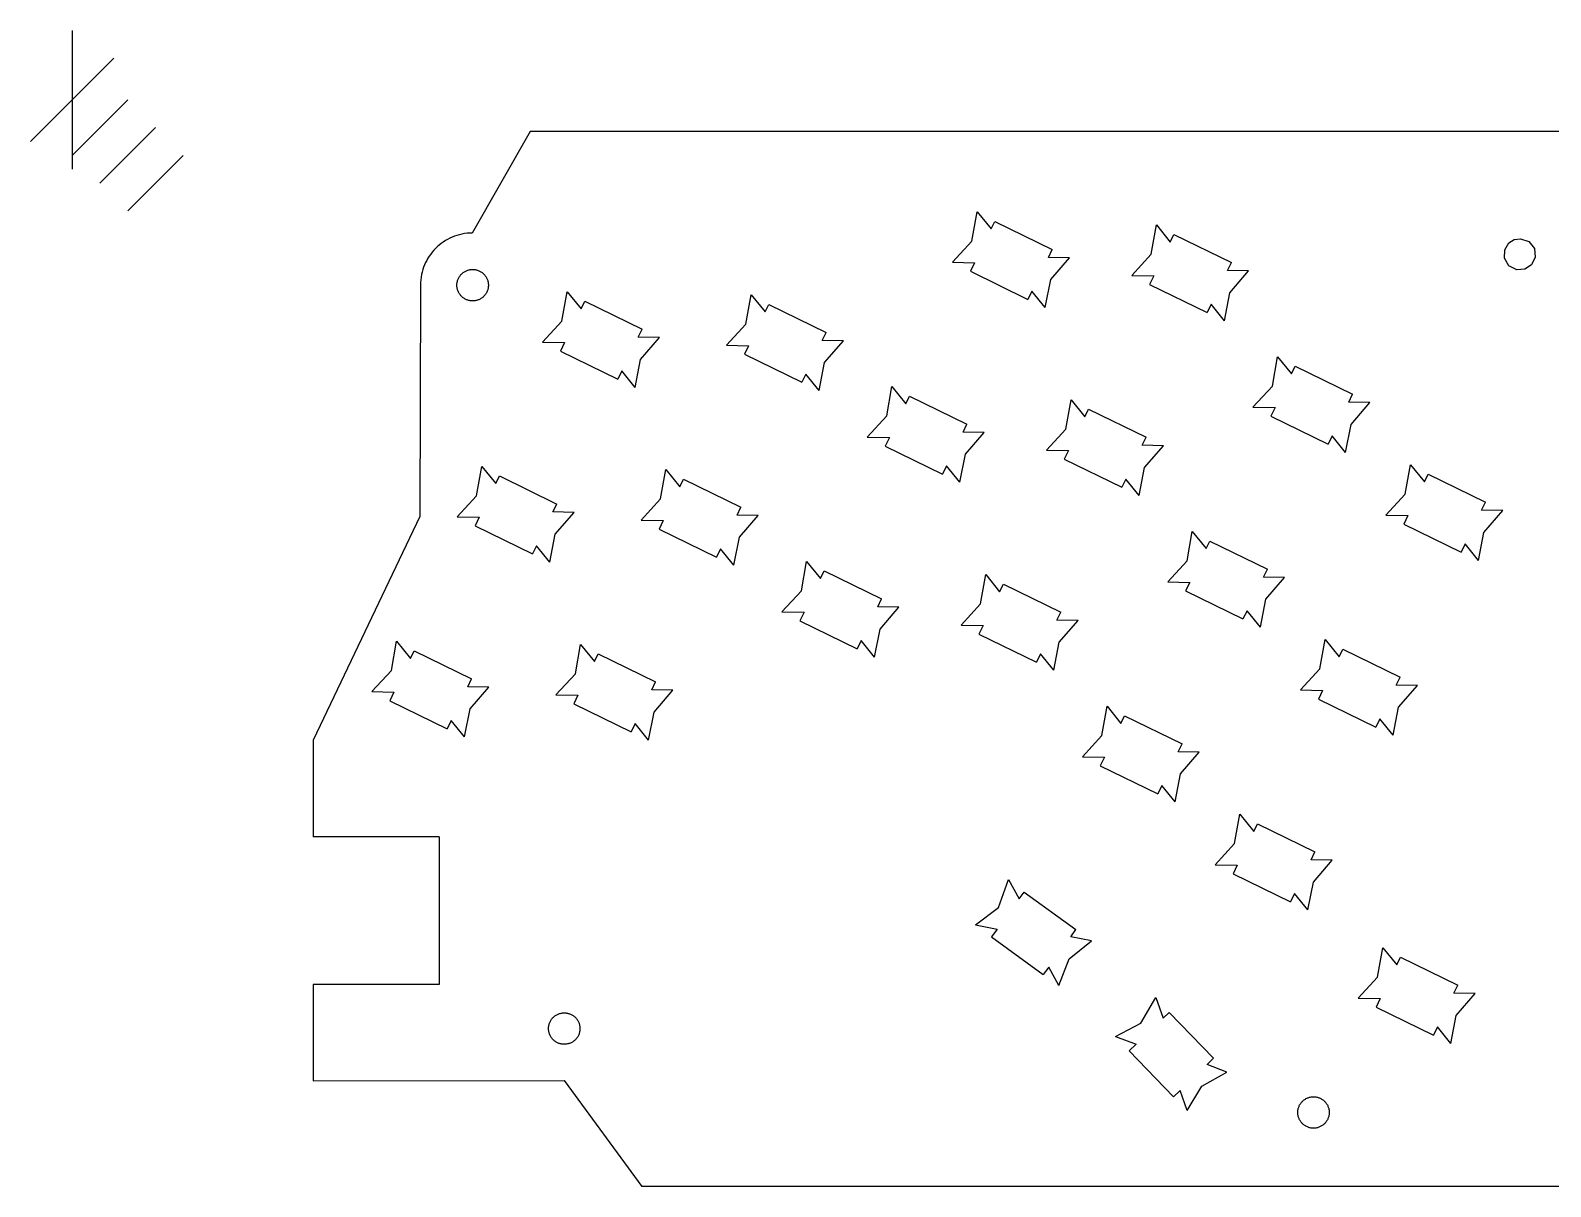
# Model space of a CAD drawing. Extents: x -3 to 397, y 9 to 305.
# Drawn here: x -3 to 106.4, y 221.8 to 305 of the extents above; entities that cross this region are included whole.
import ezdxf

# ---------------------------------------------------------------- set-up
doc = ezdxf.new("R2010")
doc.units = 0

msp = doc.modelspace()

# ---------------------------------------------------------------- linework, layer by layer
at = {"layer": 'Layer 1'}
for p, q in [((0, 305), (0, 295)), ((0, 305), (0, 295)), ((0, 305), (0, 295)), ((0, 305), (0, 295)), ((0, 305), (0, 295)), ((0, 305), (0, 295)), ((0, 305), (0, 295)), ((0, 305), (0, 295)), ((3, 303), (-3, 297)), ((3, 303), (-3, 297)), ((3, 303), (-3, 297)), ((3, 303), (-3, 297)), ((3, 303), (-3, 297)), ((3, 303), (-3, 297)), ((3, 303), (-3, 297)), ((3, 303), (-3, 297)), ((4, 300), (0, 296)), ((4, 300), (0, 296)), ((4, 300), (0, 296)), ((4, 300), (0, 296)), ((4, 300), (0, 296)), ((4, 300), (0, 296)), ((4, 300), (0, 296)), ((4, 300), (0, 296)), ((6, 298), (2, 294)), ((6, 298), (2, 294)), ((6, 298), (2, 294)), ((6, 298), (2, 294)), ((6, 298), (2, 294)), ((6, 298), (2, 294)), ((6, 298), (2, 294)), ((6, 298), (2, 294)), ((32.946951, 297.726505), (28.795851, 290.412204)), ((85.626951, 297.726505), (32.946951, 297.726505)), ((138.847115, 297.726505), (85.626951, 297.726505)), ((8, 296), (4, 292)), ((8, 296), (4, 292)), ((8, 296), (4, 292)), ((8, 296), (4, 292)), ((8, 296), (4, 292)), ((8, 296), (4, 292)), ((8, 296), (4, 292)), ((8, 296), (4, 292)), ((64.74883, 289.823403), (65.12353, 291.935503)), ((65.12353, 291.935503), (66.12273, 290.701503)), ((66.12273, 290.701503), (66.38953, 291.248403)), ((66.38953, 291.248403), (70.52393, 289.231903)), ((77.63853, 288.877203), (78.01323, 290.989303)), ((78.01323, 290.989303), (79.01253, 289.755303)), ((26.860951, 289.861304), (26.709651, 289.763504)), ((27.017051, 289.951804), (26.860951, 289.861304)), ((27.177951, 290.035004), (27.017051, 289.951804)), ((27.343151, 290.110604), (27.177951, 290.035004)), ((27.512551, 290.178204), (27.343151, 290.110604)), ((27.685851, 290.237804), (27.512551, 290.178204)), ((27.862951, 290.289104), (27.685851, 290.237804)), ((28.043551, 290.331804), (27.862951, 290.289104)), ((28.227351, 290.365704), (28.043551, 290.331804)), ((28.414151, 290.390504), (28.227351, 290.365704)), ((28.603751, 290.406104), (28.414151, 290.390504)), ((28.795851, 290.412204), (28.603751, 290.406204)), ((79.01253, 289.755303), (79.27923, 290.302203)), ((79.27923, 290.302203), (83.41363, 288.285703)), ((103.38261, 289.694367), (103.768896, 289.935143)), ((103.768896, 289.935143), (104.21903, 290.003503)), ((104.21903, 290.003503), (104.817969, 289.793904)), ((104.21903, 290.003503), (104.21903, 290.003503)), ((25.806351, 288.898204), (25.702351, 288.751504)), ((25.917051, 289.039604), (25.806351, 288.898204)), ((26.034251, 289.175504), (25.917051, 289.039604)), ((26.157751, 289.305604), (26.034251, 289.175504)), ((26.287251, 289.429604), (26.157751, 289.305604)), ((26.422551, 289.547504), (26.287251, 289.429604)), ((26.563451, 289.658904), (26.422551, 289.547504)), ((26.709651, 289.763504), (26.563451, 289.658904)), ((63.35123, 288.302503), (64.74883, 289.823403)), ((70.24353, 288.656903), (70.52393, 289.231903)), ((76.24093, 287.356303), (77.63853, 288.877203)), ((103.06287, 288.606812), (103.076962, 289.193562)), ((103.076962, 289.193562), (103.38261, 289.694367)), ((104.817969, 289.793904), (105.21032, 289.294907)), ((105.21032, 289.294907), (105.273996, 288.683455)), ((25.232651, 287.773004), (25.182251, 287.595704)), ((25.291451, 287.946704), (25.232651, 287.773004)), ((25.358351, 288.116404), (25.291451, 287.946704)), ((25.433051, 288.282004), (25.358351, 288.116404)), ((25.515551, 288.443204), (25.433051, 288.282004)), ((25.605351, 288.599804), (25.515551, 288.443204)), ((25.702351, 288.751504), (25.605351, 288.599804)), ((28.28073, 287.651703), (28.32953, 287.676703)), ((28.32953, 287.676703), (28.37973, 287.699403)), ((28.37973, 287.699403), (28.43123, 287.719703)), ((28.43123, 287.719703), (28.48393, 287.737503)), ((28.48393, 287.737503), (28.53763, 287.752803)), ((28.53763, 287.752803), (28.59253, 287.765403)), ((28.59253, 287.765403), (28.64833, 287.775403)), ((28.64833, 287.775403), (28.70503, 287.782403)), ((28.70503, 287.782403), (28.76253, 287.786403)), ((28.76253, 287.786403), (28.82083, 287.787403)), ((28.82083, 287.787403), (28.87913, 287.786403)), ((28.87913, 287.786403), (28.93673, 287.782403)), ((28.93673, 287.782403), (28.99343, 287.775403)), ((28.99343, 287.775403), (29.04923, 287.765403)), ((29.04923, 287.765403), (29.10403, 287.752803)), ((29.10403, 287.752803), (29.15783, 287.737503)), ((29.15783, 287.737503), (29.21053, 287.719703)), ((29.21053, 287.719703), (29.26193, 287.699403)), ((29.26193, 287.699403), (29.31213, 287.676703)), ((29.31213, 287.676703), (29.36103, 287.651703)), ((63.35123, 288.302503), (64.93913, 288.274803)), ((64.93913, 288.274803), (64.63603, 287.653203)), ((71.76573, 288.630303), (70.24353, 288.656903)), ((70.41123, 287.061703), (71.76573, 288.630303)), ((83.13323, 287.710603), (83.41363, 288.285703)), ((84.65543, 287.684003), (83.13323, 287.710603)), ((83.30093, 286.115503), (84.65543, 287.684003)), ((103.384392, 288.054888), (103.06287, 288.606812)), ((103.9531, 287.7642), (103.384392, 288.054888)), ((104.529406, 287.807191), (103.9531, 287.7642)), ((105.00933, 288.128836), (104.529406, 287.807191)), ((105.273996, 288.683455), (105.00933, 288.128836)), ((25.063451, 286.662203), (25.016951, 269.996604)), ((25.068651, 286.854403), (25.063651, 286.662203)), ((25.083451, 287.044103), (25.068651, 286.854403)), ((25.107351, 287.231003), (25.083451, 287.044103)), ((25.140451, 287.415003), (25.107351, 287.231003)), ((25.182251, 287.595704), (25.140451, 287.415003)), ((27.68873, 286.655203), (27.68973, 286.713603)), ((27.68973, 286.596903), (27.68873, 286.655203)), ((27.68973, 286.713603), (27.69373, 286.771103)), ((27.69373, 286.539403), (27.68973, 286.596903)), ((27.69373, 286.771103), (27.70073, 286.827803)), ((27.70073, 286.827803), (27.71073, 286.883603)), ((27.71073, 286.883603), (27.72333, 286.938403)), ((27.72333, 286.938403), (27.73863, 286.992203)), ((27.73863, 286.992203), (27.75643, 287.044903)), ((27.75643, 287.044903), (27.77673, 287.096303)), ((27.77673, 287.096303), (27.79943, 287.146503)), ((27.79943, 287.146503), (27.82443, 287.195403)), ((27.82443, 287.195403), (27.85173, 287.242803)), ((27.85173, 287.242803), (27.88123, 287.288803)), ((27.88123, 287.288803), (27.91283, 287.333203)), ((27.91283, 287.333203), (27.94643, 287.376103)), ((27.94643, 287.376103), (27.98203, 287.417203)), ((27.98203, 287.417203), (28.01953, 287.456503)), ((28.01953, 287.456503), (28.05893, 287.494103)), ((28.05893, 287.494103), (28.10003, 287.529703)), ((28.10003, 287.529703), (28.14283, 287.563303)), ((28.14283, 287.563303), (28.18723, 287.594903)), ((28.18723, 287.594903), (28.23323, 287.624403)), ((28.23323, 287.624403), (28.28073, 287.651703)), ((29.36103, 287.651703), (29.40843, 287.624403)), ((29.40843, 287.624403), (29.45443, 287.594903)), ((29.45443, 287.594903), (29.49883, 287.563303)), ((29.49883, 287.563303), (29.54173, 287.529703)), ((29.54173, 287.529703), (29.58283, 287.494103)), ((29.58283, 287.494103), (29.62213, 287.456503)), ((29.62213, 287.456503), (29.65963, 287.417203)), ((29.65963, 287.417203), (29.69533, 287.376103)), ((29.69533, 287.376103), (29.72893, 287.333203)), ((29.72893, 287.333203), (29.76053, 287.288803)), ((29.76053, 287.288803), (29.79003, 287.242803)), ((29.79003, 287.242803), (29.81733, 287.195403)), ((29.81733, 287.195403), (29.84233, 287.146503)), ((29.84233, 287.146503), (29.86503, 287.096303)), ((29.86503, 287.096303), (29.88533, 287.044903)), ((29.88533, 287.044903), (29.90313, 286.992203)), ((29.90313, 286.992203), (29.91843, 286.938403)), ((29.91843, 286.938403), (29.93103, 286.883603)), ((29.93103, 286.883603), (29.94103, 286.827803)), ((29.94103, 286.827803), (29.94803, 286.771103)), ((29.94803, 286.771103), (29.95203, 286.713603)), ((29.95203, 286.596903), (29.94803, 286.539403)), ((29.95203, 286.713603), (29.95303, 286.655203)), ((29.95303, 286.655203), (29.95203, 286.596903)), ((64.63603, 287.653203), (68.77043, 285.636703)), ((70.01783, 285.047203), (70.41123, 287.061703)), ((76.24093, 287.356303), (77.82883, 287.328503)), ((77.82883, 287.328503), (77.52573, 286.707003)), ((77.52573, 286.707003), (81.66023, 284.690503)), ((27.70073, 286.482703), (27.69373, 286.539403)), ((27.71073, 286.426903), (27.70073, 286.482703)), ((27.72333, 286.372003), (27.71073, 286.426903)), ((27.73863, 286.318303), (27.72333, 286.372003)), ((27.75643, 286.265603), (27.73863, 286.318303)), ((27.77673, 286.214103), (27.75643, 286.265603)), ((27.79943, 286.163903), (27.77673, 286.214103)), ((27.82443, 286.115103), (27.79943, 286.163903)), ((27.85173, 286.067603), (27.82443, 286.115103)), ((27.88123, 286.021703), (27.85173, 286.067603)), ((27.91283, 285.977203), (27.88123, 286.021703)), ((27.94643, 285.934403), (27.91283, 285.977203)), ((27.98203, 285.893303), (27.94643, 285.934403)), ((28.01953, 285.853903), (27.98203, 285.893303)), ((28.05893, 285.816403), (28.01953, 285.853903)), ((28.10003, 285.780803), (28.05893, 285.816403)), ((28.14283, 285.747203), (28.10003, 285.780803)), ((28.18723, 285.715603), (28.14283, 285.747203)), ((28.23323, 285.686103), (28.18723, 285.715603)), ((28.28073, 285.658803), (28.23323, 285.686103)), ((28.32953, 285.633803), (28.28073, 285.658803)), ((28.37973, 285.611103), (28.32953, 285.633803)), ((28.43123, 285.590803), (28.37973, 285.611103)), ((28.48393, 285.573003), (28.43123, 285.590803)), ((28.53763, 285.557703), (28.48393, 285.573003)), ((28.59253, 285.545103), (28.53763, 285.557703)), ((28.64833, 285.535103), (28.59253, 285.545103)), ((28.70503, 285.528103), (28.64833, 285.535103)), ((28.76253, 285.524103), (28.70503, 285.528103)), ((28.82083, 285.523103), (28.76253, 285.524103)), ((28.87913, 285.524103), (28.82083, 285.523103)), ((28.93673, 285.528103), (28.87913, 285.524103)), ((28.99343, 285.535103), (28.93673, 285.528103)), ((29.04923, 285.545103), (28.99343, 285.535103)), ((29.10403, 285.557703), (29.04923, 285.545103)), ((29.15783, 285.573003), (29.10403, 285.557703)), ((29.21053, 285.590803), (29.15783, 285.573003)), ((29.26193, 285.611103), (29.21053, 285.590803)), ((29.31213, 285.633803), (29.26193, 285.611103)), ((29.36103, 285.658803), (29.31213, 285.633803)), ((29.40843, 285.686103), (29.36103, 285.658803)), ((29.45443, 285.715603), (29.40843, 285.686103)), ((29.49883, 285.747203), (29.45443, 285.715603)), ((29.54173, 285.780803), (29.49883, 285.747203)), ((29.58283, 285.816403), (29.54173, 285.780803)), ((29.62213, 285.853903), (29.58283, 285.816403)), ((29.65963, 285.893303), (29.62213, 285.853903)), ((29.69533, 285.934403), (29.65963, 285.893303)), ((29.72893, 285.977203), (29.69533, 285.934403)), ((29.76053, 286.021703), (29.72893, 285.977203)), ((29.79003, 286.067603), (29.76053, 286.021703)), ((29.81733, 286.115103), (29.79003, 286.067603)), ((29.84233, 286.163903), (29.81733, 286.115103)), ((29.86503, 286.214103), (29.84233, 286.163903)), ((29.88533, 286.265603), (29.86503, 286.214103)), ((29.90313, 286.318303), (29.88533, 286.265603)), ((29.91843, 286.372003), (29.90313, 286.318303)), ((29.93103, 286.426903), (29.91843, 286.372003)), ((29.94103, 286.482703), (29.93103, 286.426903)), ((29.94803, 286.539403), (29.94103, 286.482703)), ((35.24323, 284.076203), (35.61793, 286.188303)), ((35.61793, 286.188303), (36.61723, 284.954303)), ((36.61723, 284.954303), (36.88393, 285.501103)), ((36.88393, 285.501103), (41.01843, 283.484603)), ((48.48363, 283.849003), (48.85833, 285.961103)), ((48.85833, 285.961103), (49.85763, 284.727103)), ((69.05993, 286.230103), (68.77043, 285.636703)), ((70.01783, 285.047203), (69.05993, 286.230103)), ((82.90753, 284.100903), (83.30093, 286.115503)), ((49.85763, 284.727103), (50.12433, 285.273903)), ((50.12433, 285.273903), (54.25883, 283.257403)), ((81.94963, 285.283903), (81.66023, 284.690503)), ((82.90753, 284.100903), (81.94963, 285.283903)), ((33.84563, 282.555203), (35.24323, 284.076203)), ((40.73793, 282.909603), (41.01843, 283.484603)), ((47.08603, 282.328003), (48.48363, 283.849003)), ((33.84563, 282.555203), (35.43363, 282.527503)), ((35.43363, 282.527503), (35.13043, 281.906003)), ((42.26013, 282.883003), (40.73793, 282.909603)), ((40.90563, 281.314403), (42.26013, 282.883003)), ((47.08603, 282.328003), (48.67403, 282.300303)), ((48.67403, 282.300303), (48.37083, 281.678803)), ((53.97833, 282.682403), (54.25883, 283.257403)), ((55.50053, 282.655803), (53.97833, 282.682403)), ((54.14603, 281.087203), (55.50053, 282.655803)), ((35.13043, 281.906003), (39.26493, 279.889503)), ((40.51223, 279.299903), (40.90563, 281.314403)), ((48.37083, 281.678803), (52.50533, 279.662303)), ((86.36373, 279.392403), (86.73843, 281.504503)), ((86.73843, 281.504503), (87.73763, 280.270503)), ((39.55433, 280.482903), (39.26493, 279.889503)), ((40.51223, 279.299903), (39.55433, 280.482903)), ((52.79473, 280.255603), (52.50533, 279.662303)), ((53.75263, 279.072703), (52.79473, 280.255603)), ((53.75263, 279.072703), (54.14603, 281.087203)), ((87.73763, 280.270503), (88.00443, 280.817403)), ((88.00443, 280.817403), (92.13883, 278.800903)), ((58.61163, 277.240303), (58.98633, 279.352403)), ((58.98633, 279.352403), (59.98553, 278.118403)), ((84.96613, 277.871503), (86.36373, 279.392403)), ((59.98553, 278.118403), (60.25233, 278.665303)), ((60.25233, 278.665303), (64.38673, 276.648803)), ((71.50133, 276.294103), (71.87603, 278.406203)), ((71.87603, 278.406203), (72.87533, 277.172203)), ((84.96613, 277.871503), (86.55403, 277.843803)), ((86.55403, 277.843803), (86.25093, 277.222203)), ((91.85843, 278.225803), (92.13883, 278.800903)), ((93.38063, 278.199303), (91.85843, 278.225803)), ((92.02613, 276.630703), (93.38063, 278.199303)), ((57.21403, 275.719403), (58.61163, 277.240303)), ((72.87533, 277.172203), (73.14203, 277.719103)), ((73.14203, 277.719103), (77.27643, 275.702503)), ((86.25093, 277.222203), (90.38533, 275.205703)), ((57.21403, 275.719403), (58.80193, 275.691703)), ((58.80193, 275.691703), (58.49883, 275.070103)), ((64.10633, 276.073703), (64.38673, 276.648803)), ((65.62853, 276.047203), (64.10633, 276.073703)), ((64.27403, 274.478603), (65.62853, 276.047203)), ((70.10373, 274.773103), (71.50133, 276.294103)), ((76.99603, 275.127503), (77.27643, 275.702503)), ((90.67483, 275.799103), (90.38533, 275.205703)), ((91.63273, 274.616103), (90.67483, 275.799103)), ((91.63273, 274.616103), (92.02613, 276.630703)), ((58.49883, 275.070103), (62.63323, 273.053603)), ((70.10373, 274.773103), (71.69173, 274.745403)), ((71.69173, 274.745403), (71.38853, 274.123903)), ((78.51823, 275.100903), (76.99603, 275.127503)), ((77.16373, 273.532303), (78.51823, 275.100903)), ((29.10603, 271.493103), (29.48073, 273.605203)), ((29.48073, 273.605203), (30.48003, 272.371103)), ((62.92273, 273.647003), (62.63323, 273.053603)), ((63.88063, 272.464103), (62.92273, 273.647003)), ((63.88063, 272.464103), (64.27403, 274.478603)), ((71.38853, 274.123903), (75.52303, 272.107403)), ((76.77033, 271.517803), (77.16373, 273.532303)), ((95.92173, 271.615303), (96.29643, 273.727403)), ((96.29643, 273.727403), (97.29573, 272.493403)), ((30.48003, 272.371103), (30.74673, 272.918003)), ((30.74673, 272.918003), (34.88123, 270.901503)), ((42.34643, 271.265903), (42.72113, 273.377903)), ((42.72113, 273.377903), (43.72043, 272.143903)), ((43.72043, 272.143903), (43.98713, 272.690803)), ((43.98713, 272.690803), (48.12163, 270.674303)), ((75.81243, 272.700803), (75.52303, 272.107403)), ((76.77033, 271.517803), (75.81243, 272.700803)), ((97.29573, 272.493403), (97.56253, 273.040303)), ((97.56253, 273.040303), (101.69693, 271.023803)), ((27.70843, 269.972103), (29.10603, 271.493103)), ((40.94883, 269.744903), (42.34643, 271.265903)), ((94.52423, 270.094403), (95.92173, 271.615303)), ((34.60073, 270.326503), (34.88123, 270.901503)), ((36.12293, 270.299903), (34.60073, 270.326503)), ((34.76843, 268.731303), (36.12293, 270.299903)), ((47.84113, 270.099303), (48.12163, 270.674303)), ((101.41643, 270.448803), (101.69693, 271.023803)), ((102.93873, 270.422203), (101.41643, 270.448803)), ((101.58413, 268.853603), (102.93873, 270.422203)), ((25.016951, 269.996604), (17.354848, 253.887904)), ((27.70843, 269.972103), (29.29643, 269.944403)), ((29.29643, 269.944403), (28.99323, 269.322903)), ((28.99323, 269.322903), (33.12773, 267.306303)), ((40.94883, 269.744903), (42.53683, 269.717203)), ((42.53683, 269.717203), (42.23363, 269.095603)), ((42.23363, 269.095603), (46.36813, 267.079103)), ((49.36333, 270.072703), (47.84113, 270.099303)), ((48.00883, 268.504103), (49.36333, 270.072703)), ((94.52423, 270.094403), (96.11213, 270.066703)), ((96.11213, 270.066703), (95.80903, 269.445103)), ((95.80903, 269.445103), (99.94343, 267.428603)), ((34.37503, 266.716803), (34.76843, 268.731303)), ((47.61543, 266.489603), (48.00883, 268.504103)), ((80.22653, 266.809303), (80.60123, 268.921403)), ((80.60123, 268.921403), (81.60043, 267.687403)), ((81.60043, 267.687403), (81.86723, 268.234303)), ((81.86723, 268.234303), (86.00163, 266.217803)), ((100.23283, 268.022003), (99.94343, 267.428603)), ((101.19083, 266.839103), (100.23283, 268.022003)), ((101.19083, 266.839103), (101.58413, 268.853603)), ((33.41713, 267.899703), (33.12773, 267.306303)), ((34.37503, 266.716803), (33.41713, 267.899703)), ((46.65753, 267.672503), (46.36813, 267.079103)), ((47.61543, 266.489603), (46.65753, 267.672503)), ((52.47443, 264.657203), (52.84913, 266.769303)), ((52.84913, 266.769303), (53.84843, 265.535303)), ((53.84843, 265.535303), (54.11513, 266.082203)), ((54.11513, 266.082203), (58.24953, 264.065703)), ((65.36413, 263.711003), (65.73883, 265.823103)), ((65.73883, 265.823103), (66.73813, 264.589103)), ((78.82893, 265.288403), (80.22653, 266.809303)), ((85.72123, 265.642703), (86.00163, 266.217803)), ((66.73813, 264.589103), (67.00483, 265.135903)), ((67.00483, 265.135903), (71.13923, 263.119403)), ((78.82893, 265.288403), (80.41683, 265.260603)), ((80.41683, 265.260603), (80.11373, 264.639103)), ((87.24343, 265.616103), (85.72123, 265.642703)), ((85.88893, 264.047603), (87.24343, 265.616103)), ((51.07683, 263.136303), (52.47443, 264.657203)), ((57.96913, 263.490603), (58.24953, 264.065703)), ((63.96653, 262.190003), (65.36413, 263.711003)), ((80.11373, 264.639103), (84.24813, 262.622603)), ((85.49553, 262.033003), (85.88893, 264.047603)), ((51.07683, 263.136303), (52.66483, 263.108503)), ((52.66483, 263.108503), (52.36163, 262.487003)), ((59.49133, 263.464103), (57.96913, 263.490603)), ((58.13683, 261.895503), (59.49133, 263.464103)), ((70.85883, 262.544403), (71.13923, 263.119403)), ((72.38103, 262.517803), (70.85883, 262.544403)), ((71.02653, 260.949203), (72.38103, 262.517803)), ((84.53763, 263.216003), (84.24813, 262.622603)), ((85.49553, 262.033003), (84.53763, 263.216003)), ((52.36163, 262.487003), (56.49613, 260.470503)), ((57.74343, 259.880903), (58.13683, 261.895503)), ((63.96653, 262.190003), (65.55453, 262.162303)), ((65.55453, 262.162303), (65.25133, 261.540803)), ((65.25133, 261.540803), (69.38583, 259.524303)), ((22.96993, 258.911903), (23.34463, 261.024003)), ((23.34463, 261.024003), (24.34393, 259.790003)), ((24.34393, 259.790003), (24.61073, 260.336903)), ((24.61073, 260.336903), (28.74513, 258.320303)), ((36.20923, 258.682703), (36.58393, 260.794803)), ((36.58393, 260.794803), (37.58323, 259.560803)), ((56.78553, 261.063903), (56.49613, 260.470503)), ((57.74343, 259.880903), (56.78553, 261.063903)), ((70.63313, 258.934703), (71.02653, 260.949203)), ((89.78453, 259.032203), (90.15923, 261.144303)), ((90.15923, 261.144303), (91.15853, 259.910303)), ((91.15853, 259.910303), (91.42533, 260.457203)), ((91.42533, 260.457203), (95.55973, 258.440703)), ((37.58323, 259.560803), (37.84993, 260.107703)), ((37.84993, 260.107703), (41.98443, 258.091203)), ((69.67523, 260.117603), (69.38583, 259.524303)), ((70.63313, 258.934703), (69.67523, 260.117603)), ((21.57243, 257.390903), (22.96993, 258.911903)), ((28.46463, 257.745303), (28.74513, 258.320303)), ((34.81173, 257.161803), (36.20923, 258.682703)), ((88.38703, 257.511303), (89.78453, 259.032203)), ((95.27923, 257.865603), (95.55973, 258.440703)), ((21.57243, 257.390903), (23.16033, 257.363203)), ((23.16033, 257.363203), (22.85723, 256.741703)), ((29.98693, 257.718703), (28.46463, 257.745303)), ((28.63233, 256.150103), (29.98693, 257.718703)), ((34.81173, 257.161803), (36.39963, 257.134103)), ((36.39963, 257.134103), (36.09643, 256.512503)), ((41.70393, 257.516203), (41.98443, 258.091203)), ((43.22613, 257.489603), (41.70393, 257.516203)), ((41.87163, 255.921003), (43.22613, 257.489603)), ((88.38703, 257.511303), (89.97493, 257.483603)), ((89.97493, 257.483603), (89.67183, 256.862003)), ((96.80153, 257.839103), (95.27923, 257.865603)), ((95.44693, 256.270503), (96.80153, 257.839103)), ((22.85723, 256.741703), (26.99163, 254.725203)), ((28.23903, 254.135603), (28.63233, 256.150103)), ((36.09643, 256.512503), (40.23093, 254.496003)), ((74.08933, 254.226203), (74.46403, 256.338303)), ((74.46403, 256.338303), (75.46323, 255.104303)), ((89.67183, 256.862003), (93.80623, 254.845503)), ((95.05363, 254.255903), (95.44693, 256.270503)), ((27.28103, 255.318603), (26.99163, 254.725203)), ((28.23903, 254.135603), (27.28103, 255.318603)), ((40.52033, 255.089403), (40.23093, 254.496003)), ((41.47823, 253.906503), (40.52033, 255.089403)), ((41.47823, 253.906503), (41.87163, 255.921003)), ((75.46323, 255.104303), (75.73003, 255.651203)), ((75.73003, 255.651203), (79.86443, 253.634603)), ((94.09563, 255.438903), (93.80623, 254.845503)), ((95.05363, 254.255903), (94.09563, 255.438903)), ((17.349948, 253.891304), (17.356948, 246.946504)), ((72.69173, 252.705203), (74.08933, 254.226203)), ((72.69173, 252.705203), (74.27963, 252.677503)), ((74.27963, 252.677503), (73.97653, 252.056003)), ((79.58403, 253.059603), (79.86443, 253.634603)), ((81.10623, 253.033003), (79.58403, 253.059603)), ((79.75173, 251.464403), (81.10623, 253.033003)), ((73.97653, 252.056003), (78.11093, 250.039503)), ((78.40043, 250.632903), (78.11093, 250.039503)), ((79.35833, 249.449903), (78.40043, 250.632903)), ((79.35833, 249.449903), (79.75173, 251.464403)), ((83.64743, 246.449103), (84.02213, 248.561203)), ((84.02213, 248.561203), (85.02133, 247.327203)), ((85.02133, 247.327203), (85.28813, 247.874103)), ((85.28813, 247.874103), (89.42253, 245.857603)), ((26.410951, 246.942304), (17.357048, 246.946304)), ((26.410951, 246.942304), (26.410951, 236.302304)), ((82.24983, 244.928203), (83.64743, 246.449103)), ((89.14213, 245.282503), (89.42253, 245.857603)), ((90.66433, 245.256003), (89.14213, 245.282503)), ((89.30983, 243.687403), (90.66433, 245.256003)), ((82.24983, 244.928203), (83.83773, 244.900403)), ((83.83773, 244.900403), (83.53463, 244.278903)), ((83.53463, 244.278903), (87.66903, 242.262403)), ((66.64683, 241.847803), (67.38253, 243.862703)), ((67.38253, 243.862703), (68.15233, 242.473903)), ((68.15233, 242.473903), (68.51003, 242.966203)), ((68.51003, 242.966203), (72.23153, 240.262403)), ((87.95843, 242.855803), (87.66903, 242.262403)), ((88.91643, 241.672803), (87.95843, 242.855803)), ((88.91643, 241.672803), (89.30983, 243.687403)), ((65.00633, 240.592603), (66.64683, 241.847803)), ((65.00633, 240.592603), (66.56533, 240.289603)), ((66.56533, 240.289603), (66.15893, 239.730103)), ((66.15893, 239.730103), (69.88033, 237.026303)), ((71.85543, 239.744803), (72.23153, 240.262403)), ((73.34993, 239.454303), (71.85543, 239.744803)), ((71.74363, 238.144703), (73.34993, 239.454303)), ((93.93283, 236.843203), (94.30753, 238.955303)), ((94.30753, 238.955303), (95.30683, 237.721303)), ((70.26843, 237.560403), (69.88033, 237.026303)), ((71.00633, 236.229103), (70.26843, 237.560403)), ((71.00633, 236.229103), (71.74363, 238.144703)), ((95.30683, 237.721303), (95.57353, 238.268203)), ((95.57353, 238.268203), (99.70803, 236.251703)), ((17.347048, 236.296504), (17.336948, 229.376604)), ((26.410951, 236.302304), (17.347048, 236.296304)), ((92.53523, 235.322303), (93.93283, 236.843203)), ((76.90393, 233.525703), (77.97833, 235.382203)), ((77.97833, 235.382203), (78.49533, 233.880903)), ((92.53523, 235.322303), (94.12323, 235.294603)), ((94.12323, 235.294603), (93.82003, 234.673003)), ((99.42753, 235.676603), (99.70803, 236.251703)), ((100.94973, 235.650103), (99.42753, 235.676603)), ((99.59523, 234.081503), (100.94973, 235.650103)), ((34.77803, 234.073803), (34.82393, 234.103303)), ((34.82393, 234.103303), (34.87133, 234.130503)), ((34.87133, 234.130503), (34.92013, 234.155503)), ((34.92013, 234.155503), (34.97023, 234.178203)), ((34.97023, 234.178203), (35.02163, 234.198403)), ((35.02163, 234.198403), (35.07423, 234.216203)), ((35.07423, 234.216203), (35.12803, 234.231503)), ((35.12803, 234.231503), (35.18273, 234.244103)), ((35.18273, 234.244103), (35.23853, 234.254103)), ((35.23853, 234.254103), (35.29513, 234.261103)), ((35.29513, 234.261103), (35.35263, 234.265103)), ((35.35263, 234.265103), (35.41083, 234.266103)), ((35.41083, 234.266103), (35.46913, 234.265103)), ((35.46913, 234.265103), (35.52663, 234.261103)), ((35.52663, 234.261103), (35.58323, 234.254103)), ((35.58323, 234.254103), (35.63903, 234.244103)), ((35.63903, 234.244103), (35.69373, 234.231503)), ((35.69373, 234.231503), (35.74743, 234.216203)), ((35.74743, 234.216203), (35.80003, 234.198403)), ((35.80003, 234.198403), (35.85143, 234.178203)), ((35.85143, 234.178203), (35.90163, 234.155503)), ((35.90163, 234.155503), (35.95043, 234.130503)), ((35.95043, 234.130503), (35.99783, 234.103303)), ((35.99783, 234.103303), (36.04373, 234.073803)), ((78.49533, 233.880903), (78.93303, 234.303503)), ((78.93303, 234.303503), (82.12843, 230.994603)), ((93.82003, 234.673003), (97.95453, 232.656503)), ((99.20183, 232.067003), (99.59523, 234.081503)), ((34.27893, 233.135203), (34.28093, 233.193503)), ((34.28093, 233.077003), (34.27893, 233.135203)), ((34.28093, 233.193503), (34.28493, 233.251003)), ((34.28493, 233.019503), (34.28093, 233.077003)), ((34.28493, 233.251003), (34.29193, 233.307603)), ((34.29193, 232.962903), (34.28493, 233.019503)), ((34.29193, 233.307603), (34.30193, 233.363303)), ((34.30193, 233.363303), (34.31463, 233.418103)), ((34.31463, 233.418103), (34.32983, 233.471803)), ((34.32983, 233.471803), (34.34763, 233.524403)), ((34.34763, 233.524403), (34.36793, 233.575803)), ((34.36793, 233.575803), (34.39063, 233.626003)), ((34.39063, 233.626003), (34.41553, 233.674803)), ((34.41553, 233.674803), (34.44283, 233.722203)), ((34.44283, 233.722203), (34.47223, 233.768103)), ((34.47223, 233.768103), (34.50383, 233.812503)), ((34.50383, 233.812503), (34.53743, 233.855203)), ((34.53743, 233.855203), (34.57303, 233.896303)), ((34.57303, 233.896303), (34.61053, 233.935603)), ((34.61053, 233.935603), (34.64983, 233.973103)), ((34.64983, 233.973103), (34.69083, 234.008703)), ((34.69083, 234.008703), (34.73363, 234.042303)), ((34.73363, 234.042303), (34.77803, 234.073803)), ((36.04373, 234.073803), (36.08813, 234.042303)), ((36.08813, 234.042303), (36.13083, 234.008703)), ((36.13083, 234.008703), (36.17193, 233.973103)), ((36.17193, 233.973103), (36.21123, 233.935603)), ((36.21123, 233.935603), (36.24873, 233.896303)), ((36.24873, 233.896303), (36.28433, 233.855203)), ((36.28433, 233.855203), (36.31793, 233.812503)), ((36.31793, 233.812503), (36.34943, 233.768103)), ((36.34943, 233.768103), (36.37893, 233.722203)), ((36.37893, 233.722203), (36.40613, 233.674803)), ((36.40613, 233.674803), (36.43113, 233.626003)), ((36.43113, 233.626003), (36.45383, 233.575803)), ((36.45383, 233.575803), (36.47413, 233.524403)), ((36.47413, 233.524403), (36.49183, 233.471803)), ((36.49183, 233.471803), (36.50713, 233.418103)), ((36.50713, 233.418103), (36.51973, 233.363303)), ((36.51973, 233.363303), (36.52973, 233.307603)), ((36.52973, 233.307603), (36.53673, 233.251003)), ((36.53673, 233.019503), (36.52973, 232.962903)), ((36.53673, 233.251003), (36.54073, 233.193503)), ((36.54073, 233.077003), (36.53673, 233.019503)), ((36.54073, 233.193503), (36.54173, 233.135203)), ((36.54173, 233.135203), (36.54073, 233.077003)), ((75.07043, 232.574403), (76.90393, 233.525703)), ((98.24393, 233.249903), (97.95453, 232.656503)), ((99.20183, 232.067003), (98.24393, 233.249903)), ((34.30193, 232.907103), (34.29193, 232.962903)), ((34.31463, 232.852403), (34.30193, 232.907103)), ((34.32983, 232.798603), (34.31463, 232.852403)), ((34.34763, 232.746103), (34.32983, 232.798603)), ((34.36793, 232.694703), (34.34763, 232.746103)), ((34.39063, 232.644503), (34.36793, 232.694703)), ((34.41553, 232.595703), (34.39063, 232.644503)), ((34.44283, 232.548303), (34.41553, 232.595703)), ((34.47223, 232.502403), (34.44283, 232.548303)), ((34.50383, 232.458003), (34.47223, 232.502403)), ((34.53743, 232.415203), (34.50383, 232.458003)), ((34.57303, 232.374203), (34.53743, 232.415203)), ((34.61053, 232.334903), (34.57303, 232.374203)), ((34.64983, 232.297403), (34.61053, 232.334903)), ((34.69083, 232.261803), (34.64983, 232.297403)), ((34.73363, 232.228203), (34.69083, 232.261803)), ((34.77803, 232.196603), (34.73363, 232.228203)), ((34.82393, 232.167203), (34.77803, 232.196603)), ((34.87133, 232.140003), (34.82393, 232.167203)), ((34.92013, 232.115003), (34.87133, 232.140003)), ((34.97023, 232.092303), (34.92013, 232.115003)), ((35.02163, 232.072003), (34.97023, 232.092303)), ((35.07423, 232.054203), (35.02163, 232.072003)), ((35.12803, 232.039003), (35.07423, 232.054203)), ((35.18273, 232.026303), (35.12803, 232.039003)), ((35.23853, 232.016303), (35.18273, 232.026303)), ((35.29513, 232.009303), (35.23853, 232.016303)), ((35.35263, 232.005303), (35.29513, 232.009303)), ((35.41083, 232.004303), (35.35263, 232.005303)), ((35.46913, 232.005303), (35.41083, 232.004303)), ((35.52663, 232.009303), (35.46913, 232.005303)), ((35.58323, 232.016303), (35.52663, 232.009303)), ((35.63903, 232.026303), (35.58323, 232.016303)), ((35.69373, 232.039003), (35.63903, 232.026303)), ((35.74743, 232.054203), (35.69373, 232.039003)), ((35.80003, 232.072003), (35.74743, 232.054203)), ((35.85143, 232.092303), (35.80003, 232.072003)), ((35.90163, 232.115003), (35.85143, 232.092303)), ((35.95043, 232.140003), (35.90163, 232.115003)), ((35.99783, 232.167203), (35.95043, 232.140003)), ((36.04373, 232.196603), (35.99783, 232.167203)), ((36.08813, 232.228203), (36.04373, 232.196603)), ((36.13083, 232.261803), (36.08813, 232.228203)), ((36.17193, 232.297403), (36.13083, 232.261803)), ((36.21123, 232.334903), (36.17193, 232.297403)), ((36.24873, 232.374203), (36.21123, 232.334903)), ((36.28433, 232.415203), (36.24873, 232.374203)), ((36.31793, 232.458003), (36.28433, 232.415203)), ((36.34943, 232.502403), (36.31793, 232.458003)), ((36.37893, 232.548303), (36.34943, 232.502403)), ((36.40613, 232.595703), (36.37893, 232.548303)), ((36.43113, 232.644503), (36.40613, 232.595703)), ((36.45383, 232.694703), (36.43113, 232.644503)), ((36.47413, 232.746103), (36.45383, 232.694703)), ((36.49183, 232.798603), (36.47413, 232.746103)), ((36.50713, 232.852403), (36.49183, 232.798603)), ((36.51973, 232.907103), (36.50713, 232.852403)), ((36.52973, 232.962903), (36.51973, 232.907103)), ((75.07043, 232.574403), (76.55313, 232.005303)), ((76.55313, 232.005303), (76.05564, 231.524903)), ((76.05563, 231.524903), (79.25113, 228.215903)), ((81.66823, 230.550103), (82.12843, 230.994603)), ((81.28024, 228.993803), (83.08953, 230.004503)), ((83.08953, 230.004503), (81.66823, 230.550103)), ((17.336948, 229.376604), (35.406051, 229.398704)), ((35.406051, 229.398704), (40.997051, 221.756504)), ((79.72603, 228.674603), (79.25113, 228.215903)), ((80.22153, 227.235303), (79.72603, 228.674603)), ((80.22153, 227.235303), (81.28024, 228.993803)), ((88.25743, 227.484503), (88.27773, 227.535903)), ((88.27773, 227.535903), (88.30043, 227.586003)), ((88.30043, 227.586003), (88.32543, 227.634903)), ((88.32543, 227.634903), (88.35263, 227.682303)), ((88.35263, 227.682303), (88.38213, 227.728203)), ((88.38213, 227.728203), (88.41363, 227.772603)), ((88.41363, 227.772603), (88.44723, 227.815403)), ((88.44723, 227.815403), (88.48283, 227.856403)), ((88.48283, 227.856403), (88.52033, 227.895703)), ((88.52033, 227.895703), (88.55963, 227.933203)), ((88.55963, 227.933203), (88.60073, 227.968803)), ((88.60073, 227.968803), (88.64353, 228.002403)), ((88.64353, 228.002403), (88.68793, 228.034003)), ((88.68793, 228.034003), (88.73383, 228.063403)), ((88.73383, 228.063403), (88.78123, 228.090703)), ((88.78123, 228.090703), (88.83003, 228.115703)), ((88.83003, 228.115703), (88.88023, 228.138403)), ((88.88023, 228.138403), (88.93163, 228.158603)), ((88.93163, 228.158603), (88.98423, 228.176403)), ((88.98423, 228.176403), (89.03793, 228.191703)), ((89.03793, 228.191703), (89.09273, 228.204303)), ((89.09273, 228.204303), (89.14843, 228.214303)), ((89.14843, 228.214303), (89.20513, 228.221303)), ((89.20513, 228.221303), (89.26263, 228.225303)), ((89.26263, 228.225303), (89.32083, 228.226303)), ((89.32083, 228.226303), (89.37913, 228.225303)), ((89.37913, 228.225303), (89.43663, 228.221303)), ((89.43663, 228.221303), (89.49323, 228.214303)), ((89.49323, 228.214303), (89.54903, 228.204303)), ((89.54903, 228.204303), (89.60383, 228.191703)), ((89.60383, 228.191703), (89.65753, 228.176403)), ((89.65753, 228.176403), (89.71013, 228.158603)), ((89.71013, 228.158603), (89.76153, 228.138403)), ((89.76153, 228.138403), (89.81163, 228.115703)), ((89.81163, 228.115703), (89.86053, 228.090703)), ((89.86053, 228.090703), (89.90793, 228.063403)), ((89.90793, 228.063403), (89.95383, 228.034003)), ((89.95383, 228.034003), (89.99823, 228.002403)), ((89.99823, 228.002403), (90.04103, 227.968803)), ((90.04103, 227.968803), (90.08203, 227.933203)), ((90.08203, 227.933203), (90.12143, 227.895703)), ((90.12143, 227.895703), (90.15883, 227.856403)), ((90.15883, 227.856403), (90.19443, 227.815403)), ((90.19443, 227.815403), (90.22803, 227.772603)), ((90.22803, 227.772603), (90.25963, 227.728203)), ((90.25963, 227.728203), (90.28903, 227.682303)), ((90.28903, 227.682303), (90.31633, 227.634903)), ((90.31633, 227.634903), (90.34133, 227.586003)), ((90.34133, 227.586003), (90.36403, 227.535903)), ((90.36403, 227.535903), (90.38423, 227.484503)), ((88.18973, 227.095203), (88.19073, 227.153503)), ((88.19073, 227.037003), (88.18973, 227.095203)), ((88.19073, 227.153503), (88.19473, 227.211003)), ((88.19473, 226.979503), (88.19073, 227.037003)), ((88.19473, 227.211003), (88.20173, 227.267603)), ((88.20173, 226.922803), (88.19473, 226.979503)), ((88.20173, 227.267603), (88.21173, 227.323403)), ((88.21173, 226.867103), (88.20173, 226.922803)), ((88.21173, 227.323403), (88.22443, 227.378203)), ((88.22443, 226.812303), (88.21173, 226.867103)), ((88.22443, 227.378203), (88.23963, 227.431903)), ((88.23963, 226.758603), (88.22443, 226.812303)), ((88.23963, 227.431903), (88.25743, 227.484503)), ((88.25743, 226.706003), (88.23963, 226.758603)), ((88.27773, 226.654603), (88.25743, 226.706003)), ((88.30043, 226.604403), (88.27773, 226.654603)), ((88.32543, 226.555603), (88.30043, 226.604403)), ((88.35263, 226.508203), (88.32543, 226.555603)), ((88.38213, 226.462303), (88.35263, 226.508203)), ((88.41363, 226.417903), (88.38213, 226.462303)), ((88.44723, 226.375103), (88.41363, 226.417903)), ((90.22803, 226.417903), (90.19443, 226.375103)), ((90.25963, 226.462303), (90.22803, 226.417903)), ((90.28903, 226.508203), (90.25963, 226.462303)), ((90.31633, 226.555603), (90.28903, 226.508203)), ((90.34133, 226.604403), (90.31633, 226.555603)), ((90.36403, 226.654603), (90.34133, 226.604403)), ((90.38423, 226.706003), (90.36403, 226.654603)), ((90.38423, 227.484503), (90.40203, 227.431903)), ((90.40203, 226.758603), (90.38423, 226.706003)), ((90.40203, 227.431903), (90.41733, 227.378203)), ((90.41733, 226.812303), (90.40203, 226.758603)), ((90.41733, 227.378203), (90.42993, 227.323403)), ((90.42993, 226.867103), (90.41733, 226.812303)), ((90.42993, 227.323403), (90.43993, 227.267603)), ((90.43993, 226.922803), (90.42993, 226.867103)), ((90.43993, 227.267603), (90.44693, 227.211003)), ((90.44693, 226.979503), (90.43993, 226.922803)), ((90.44693, 227.211003), (90.45093, 227.153503)), ((90.45093, 227.037003), (90.44693, 226.979503)), ((90.45093, 227.153503), (90.45193, 227.095203)), ((90.45193, 227.095203), (90.45093, 227.037003)), ((88.48283, 226.334003), (88.44723, 226.375103)), ((88.52033, 226.294703), (88.48283, 226.334003)), ((88.55963, 226.257203), (88.52033, 226.294703)), ((88.60073, 226.221603), (88.55963, 226.257203)), ((88.64353, 226.188003), (88.60073, 226.221603)), ((88.68793, 226.156503), (88.64353, 226.188003)), ((88.73383, 226.127003), (88.68793, 226.156503)), ((88.78123, 226.099803), (88.73383, 226.127003)), ((88.83003, 226.074803), (88.78123, 226.099803)), ((88.88023, 226.052103), (88.83003, 226.074803)), ((88.93163, 226.031803), (88.88023, 226.052103)), ((88.98423, 226.014003), (88.93163, 226.031803)), ((89.03793, 225.998803), (88.98423, 226.014003)), ((89.09273, 225.986103), (89.03793, 225.998803)), ((89.14843, 225.976103), (89.09273, 225.986103)), ((89.20513, 225.969103), (89.14843, 225.976103)), ((89.26263, 225.965103), (89.20513, 225.969103)), ((89.32083, 225.964103), (89.26263, 225.965103)), ((89.37913, 225.965103), (89.32083, 225.964103)), ((89.43663, 225.969103), (89.37913, 225.965103)), ((89.49323, 225.976103), (89.43663, 225.969103)), ((89.54903, 225.986103), (89.49323, 225.976103)), ((89.60383, 225.998803), (89.54903, 225.986103)), ((89.65753, 226.014003), (89.60383, 225.998803)), ((89.71013, 226.031803), (89.65753, 226.014003)), ((89.76153, 226.052103), (89.71013, 226.031803)), ((89.81163, 226.074803), (89.76153, 226.052103)), ((89.86053, 226.099803), (89.81163, 226.074803)), ((89.90793, 226.127003), (89.86053, 226.099803)), ((89.95383, 226.156503), (89.90793, 226.127003)), ((89.99823, 226.188003), (89.95383, 226.156503)), ((90.04103, 226.221603), (89.99823, 226.188003)), ((90.08203, 226.257203), (90.04103, 226.221603)), ((90.12143, 226.294703), (90.08203, 226.257203)), ((90.15883, 226.334003), (90.12143, 226.294703)), ((90.19443, 226.375103), (90.15883, 226.334003)), ((183.477015, 221.756504), (40.997051, 221.756504))]:
    msp.add_line(p, q, dxfattribs=at)

doc.saveas('drawing.dxf')
